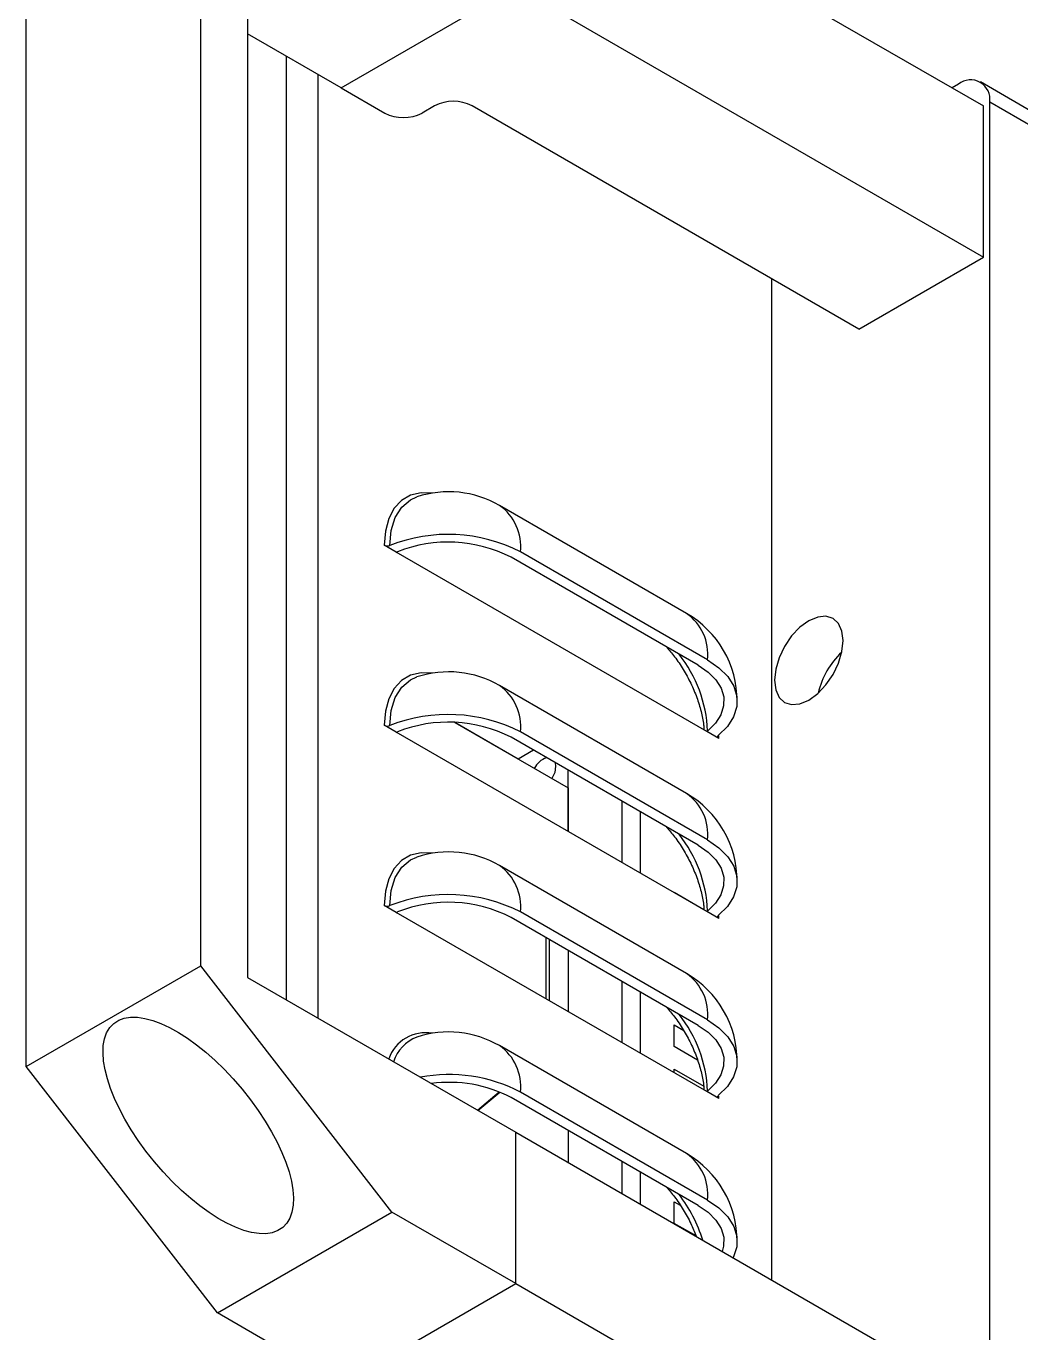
# Model space of a CAD drawing. Header units: millimetres. Extents: x 0 to 210, y 0 to 297.
# Drawn here: x 181.58 to 192.85, y 256.23 to 271.04 of the extents above; entities that cross this region are included whole.
import ezdxf

# ---------------------------------------------------------------- set-up
doc = ezdxf.new("R2010")
doc.units = ezdxf.units.MM

msp = doc.modelspace()

# ---------------------------------------------------------------- linework, layer by layer
at = {"color": 7, "linetype": 'Continuous', "lineweight": 25}
for p, q in [((183.5562, 260.3902), (183.5562, 273.7214)), ((184.0866, 273.2412), (184.0866, 260.2582)), ((187.1271, 273.2006), (192.4304, 270.1391)), ((181.5763, 259.2472), (181.5763, 272.5784)), ((185.1472, 270.3429), (187.1271, 271.4859)), ((187.1271, 271.4859), (192.4304, 268.4243)), ((185.1472, 270.3429), (184.0866, 270.9552)), ((192.1476, 270.3841), (192.0768, 270.3432)), ((193.1047, 270.0006), (192.3976, 270.4088)), ((185.1472, 270.3429), (185.6422, 270.0572)), ((186.2079, 270.1388), (186.0665, 270.0572)), ((191.0162, 267.6079), (186.6321, 270.1388)), ((192.4304, 268.4243), (192.4304, 270.1391)), ((192.5011, 253.7674), (192.5011, 270.1799)), ((193.2082, 269.7717), (192.5011, 270.1799)), ((191.0162, 267.6079), (192.4304, 268.4243)), ((190.0263, 268.1794), (190.0263, 256.8292)), ((189.0635, 264.3847), (186.9422, 265.6093)), ((185.7736, 265.0785), (185.6367, 265.1575)), ((189.2944, 263.046), (185.7736, 265.0785)), ((189.1957, 263.7969), (187.0744, 265.0215)), ((189.3018, 263.8581), (187.1804, 265.0827)), ((189.0635, 262.3433), (186.9422, 263.5679)), ((185.7736, 263.0371), (185.6367, 263.1162)), ((186.437, 263.1478), (187.7211, 262.4066)), ((187.1554, 262.7332), (186.4372, 263.1478)), ((189.2944, 261.0046), (185.7736, 263.0371)), ((189.1957, 261.7555), (187.0744, 262.9802)), ((189.3018, 261.8168), (187.1804, 263.0414)), ((189.4313, 262.9669), (189.2944, 263.046)), ((187.3288, 262.8333), (187.1554, 262.7332)), ((187.1554, 262.7331), (187.1554, 262.7332)), ((187.5748, 262.6913), (187.5797, 262.6515)), ((187.7211, 261.9129), (187.7211, 262.6068)), ((187.7211, 262.4066), (187.7211, 261.9129)), ((188.3292, 262.2558), (188.3292, 261.5618)), ((188.5413, 261.4393), (188.5413, 262.1333)), ((189.0635, 260.3019), (186.9422, 261.5266)), ((188.9232, 261.2227), (189.2611, 261.0275)), ((188.9232, 261.2189), (188.9232, 261.2227)), ((185.7736, 260.9958), (185.6367, 261.0748)), ((189.2944, 258.9633), (185.7736, 260.9958)), ((189.1957, 259.7142), (187.0744, 260.9388)), ((189.3018, 259.7754), (187.1804, 261)), ((189.4313, 260.9256), (189.2944, 261.0046)), ((187.4736, 260.0144), (187.4736, 260.7083)), ((187.509, 259.994), (187.509, 260.6879)), ((187.7211, 260.5655), (187.7211, 259.8715)), ((181.5763, 259.2472), (183.5562, 260.3902)), ((185.7242, 257.598), (183.5562, 260.3902)), ((184.0866, 260.2582), (187.1271, 258.5029)), ((188.3292, 260.2144), (188.3292, 259.5205)), ((188.5413, 259.398), (188.5413, 260.0919)), ((188.9232, 259.7195), (189.0316, 259.6569)), ((188.9232, 259.4745), (188.9232, 259.7195)), ((189.0635, 258.2606), (186.9422, 259.4852)), ((189.1883, 259.3215), (188.9232, 259.4745)), ((183.7443, 256.4551), (181.5763, 259.2472)), ((188.9232, 259.2184), (189.2585, 259.0248)), ((188.9232, 259.1776), (188.9232, 259.2184)), ((186.6922, 258.754), (186.9414, 258.9619)), ((186.6986, 258.7503), (186.9487, 258.9589)), ((189.3018, 257.7341), (187.1804, 258.9587)), ((189.4313, 258.8842), (189.2944, 258.9633)), ((189.1957, 257.6728), (187.0744, 258.8975)), ((187.1271, 256.7881), (187.1271, 258.5029)), ((187.1271, 258.5029), (192.4304, 255.4413)), ((187.7211, 258.5241), (187.7211, 258.16)), ((188.3292, 258.1731), (188.3292, 257.8089)), ((188.5413, 257.6865), (188.5413, 258.0506)), ((188.9232, 257.7152), (188.9924, 257.6753)), ((188.9232, 257.4703), (188.9232, 257.7152)), ((183.7443, 256.4551), (185.7242, 257.598)), ((187.1271, 256.7881), (185.7242, 257.598)), ((189.1718, 257.3268), (188.9232, 257.4703)), ((185.1472, 255.6452), (187.1271, 256.7881)), ((187.1271, 256.7881), (192.4304, 253.7266)), ((185.1472, 255.6452), (183.7443, 256.4551))]:
    msp.add_line(p, q, dxfattribs=at)
at = {"color": 8, "linetype": 'Continuous', "lineweight": 25}
for p, q in [((184.5288, 260.0029), (184.5288, 270.6999)), ((184.8823, 270.4958), (184.8823, 259.7988)), ((189.4313, 262.9669), (189.4309, 262.9958)), ((189.4313, 260.9256), (189.4309, 260.9544)), ((189.4313, 258.8842), (189.4309, 258.9131))]:
    msp.add_line(p, q, dxfattribs=at)
at = {"color": 8, "linetype": 'Continuous', "lineweight": 25, "flags": 128}
for points in [[(186.1824, 265.7483), (186.055, 265.7527), (185.9355, 265.7251), (185.8324, 265.6656), (185.7488, 265.5759), (185.6871, 265.4588), (185.6494, 265.318), (185.6367, 265.1575)], [(185.701, 265.1544), (185.7164, 265.3262), (185.762, 265.4735), (185.8361, 265.5908), (185.9358, 265.6735), (186.0077, 265.7057)], [(186.1824, 263.707), (186.055, 263.7114), (185.9355, 263.6838), (185.8324, 263.6242), (185.7488, 263.5345), (185.6871, 263.4175), (185.6494, 263.2766), (185.6367, 263.1162)], [(185.701, 263.1131), (185.7164, 263.2848), (185.762, 263.4322), (185.8361, 263.5495), (185.9358, 263.6322), (186.0077, 263.6643)], [(186.1824, 261.6656), (186.055, 261.67), (185.9355, 261.6424), (185.8324, 261.5829), (185.7488, 261.4932), (185.6871, 261.3761), (185.6494, 261.2353), (185.6367, 261.0748)], [(185.701, 261.0717), (185.7164, 261.2434), (185.762, 261.3908), (185.8361, 261.5081), (185.9358, 261.5908), (186.0077, 261.623)]]:
    msp.add_lwpolyline(points, dxfattribs=at)
at = {"color": 7, "linetype": 'Continuous', "lineweight": 25, "flags": 128}
for points in [[(190.4504, 263.4027), (190.551, 263.4761), (190.6448, 263.5751), (190.7254, 263.693), (190.7872, 263.8217), (190.826, 263.9524), (190.8393, 264.0763), (190.826, 264.1849), (190.7872, 264.2708), (190.7254, 264.3281), (190.6448, 264.353), (190.551, 264.3437), (190.4504, 264.3009), (190.3497, 264.2275), (190.2559, 264.1285), (190.1754, 264.0106), (190.1136, 263.8819), (190.0747, 263.7512), (190.0615, 263.6273), (190.0747, 263.5187), (190.1136, 263.4328), (190.1754, 263.3755), (190.2559, 263.3506), (190.3497, 263.3599), (190.4504, 263.4027)], [(189.3018, 263.8581), (189.4312, 263.769), (189.5317, 263.6682), (189.6002, 263.5588), (189.6346, 263.4442), (189.6337, 263.3279), (189.5978, 263.2135), (189.5278, 263.1044), (189.4259, 263.0041)], [(189.1957, 263.7969), (189.3082, 263.7194), (189.3956, 263.6317), (189.4552, 263.5366), (189.4851, 263.437), (189.4844, 263.3358), (189.4531, 263.2363), (189.3923, 263.1415), (189.3036, 263.0542)], [(189.4259, 263.0041), (189.4215, 262.9997), (189.4184, 262.995), (189.4169, 262.99), (189.4168, 262.9849), (189.4183, 262.9799), (189.4213, 262.9752), (189.4257, 262.9708), (189.4313, 262.9669)], [(187.5797, 262.6515), (187.5689, 262.5828), (187.5382, 262.5122), (187.5382, 262.5121)], [(189.1957, 261.7555), (189.3082, 261.678), (189.3956, 261.5904), (189.4552, 261.4953), (189.4851, 261.3956), (189.4844, 261.2945), (189.4531, 261.195), (189.3923, 261.1001), (189.3036, 261.0129)], [(189.3018, 261.8168), (189.4312, 261.7276), (189.5317, 261.6268), (189.6002, 261.5175), (189.6346, 261.4029), (189.6337, 261.2866), (189.5978, 261.1721), (189.5278, 261.063), (189.4259, 260.9627)], [(189.4259, 260.9627), (189.4215, 260.9584), (189.4184, 260.9536), (189.4169, 260.9486), (189.4168, 260.9436), (189.4183, 260.9386), (189.4213, 260.9338), (189.4257, 260.9295), (189.4313, 260.9256)], [(189.1957, 259.7142), (189.3082, 259.6367), (189.3956, 259.549), (189.4552, 259.4539), (189.4851, 259.3543), (189.4844, 259.2531), (189.4531, 259.1536), (189.3923, 259.0588), (189.3036, 258.9715)], [(189.3018, 259.7754), (189.4312, 259.6863), (189.5317, 259.5855), (189.6002, 259.4761), (189.6346, 259.3615), (189.6337, 259.2452), (189.5978, 259.1308), (189.5278, 259.0217), (189.4259, 258.9214)], [(189.4259, 258.9214), (189.4215, 258.917), (189.4184, 258.9123), (189.4169, 258.9073), (189.4168, 258.9022), (189.4183, 258.8972), (189.4213, 258.8925), (189.4257, 258.8881), (189.4313, 258.8842)], [(189.1957, 257.6728), (189.3082, 257.5953), (189.3956, 257.5077), (189.4552, 257.4126), (189.4851, 257.3129), (189.4844, 257.2118), (189.469, 257.1509)], [(189.3018, 257.7341), (189.4312, 257.6449), (189.5317, 257.5441), (189.6002, 257.4348), (189.6346, 257.3202), (189.6337, 257.2038), (189.5978, 257.0894), (189.5946, 257.0827)]]:
    msp.add_lwpolyline(points, dxfattribs=at)
at = {"color": 7, "linetype": 'Continuous', "lineweight": 25}
for centre, radius, start, end in [((192.2856, 270.2149), 0.2184, 350.78596, 129.20329), ((185.8543, 270.4666), 0.4611, 242.60967, 297.39033), ((186.42, 269.7294), 0.4611, 62.60967, 117.39033), ((186.3673, 264.6133), 1.15, 60.00269, 108.21876), ((186.3614, 263.4819), 1.7982, 62.90569, 111.54714), ((186.3622, 263.6294), 1.5637, 62.90569, 111.54714), ((185.6723, 265.2271), 0.0782, 242.90569, 291.54714), ((185.6935, 265.3143), 0.249, 288.76848, 292.28156), ((188.4886, 263.3887), 1.15, 0, 60.00269), ((191.4403, 263.2803), 0.9057, 132.85173, 167.15364), ((186.3673, 262.572), 1.15, 60.00269, 108.21876), ((186.3614, 261.4405), 1.7982, 62.90569, 111.54714), ((185.6723, 263.1858), 0.0782, 242.90569, 291.54714), ((186.3622, 261.5881), 1.5637, 62.90569, 111.54714), ((185.6935, 263.2729), 0.249, 288.76848, 292.28156), ((189.388, 262.9502), 0.1339, 129.01775, 134.33077), ((187.5679, 262.5061), 0.2599, 110.93905, 152.13483), ((188.4886, 261.3473), 1.15, 0, 60.00269), ((186.3673, 260.5306), 1.15, 60.00269, 108.21876), ((186.3614, 259.3992), 1.7982, 62.90569, 111.54714), ((185.6723, 261.1444), 0.0782, 242.90569, 291.54714), ((186.3622, 259.5467), 1.5637, 62.90569, 111.54714), ((189.388, 260.9088), 0.1339, 129.01775, 134.33077), ((185.6935, 261.2316), 0.249, 288.76848, 292.28156), ((188.4886, 259.306), 1.15, 0, 60.00269), ((186.3673, 258.4893), 1.15, 60.00269, 108.21876), ((186.3695, 257.3972), 1.7595, 62.55676, 100.58191), ((186.3735, 257.5506), 1.5182, 62.5088, 97.69211), ((189.388, 258.8675), 0.1339, 129.01775, 134.33077), ((188.4886, 257.2646), 1.15, 0, 60.00269)]:
    msp.add_arc(centre, radius, start, end, dxfattribs=at)
at = {"color": 8, "linetype": 'Continuous', "lineweight": 25}
for centre, radius, start, end in [((186.6216, 265.147), 0.5625, 353.43643, 55.25139), ((188.7429, 263.9224), 0.5625, 353.43643, 55.25139), ((187.7941, 262.9843), 1.5111, 2.65279, 38.34757), ((186.6216, 263.1057), 0.5625, 353.43643, 55.25139), ((188.7429, 261.8811), 0.5625, 353.43643, 55.25139), ((187.7941, 260.9429), 1.5111, 2.65279, 38.34757), ((186.6216, 261.0643), 0.5625, 353.43643, 55.25139), ((188.7429, 259.8397), 0.5625, 353.43643, 55.25139), ((187.7941, 258.9016), 1.5111, 2.65279, 38.34757), ((186.1058, 259.1868), 0.4441, 80.0769, 160.60946), ((186.1562, 259.1759), 0.432, 110.10826, 163.04597), ((186.6216, 259.023), 0.5625, 353.43643, 55.25139), ((188.7429, 257.7984), 0.5625, 353.43643, 55.25139), ((187.6533, 256.7833), 1.6695, 17.26172, 37.41859)]:
    msp.add_arc(centre, radius, start, end, dxfattribs=at)
at = {"color": 7, "linetype": 'Continuous', "lineweight": 25}
msp.add_ellipse((183.5278, 258.5804), major_axis=(-0.9579, 1.157), ratio=0.4298644, dxfattribs=at)
for points, knots in [([(188.8371, 264.0039), (188.8681, 263.968), (188.9361, 263.8894), (189.0291, 263.7495), (189.1142, 263.5939), (189.1826, 263.433), (189.2309, 263.2743), (189.2571, 263.1493), (189.2604, 263.0841), (189.2614, 263.065)], [0, 0, 0, 0, 0.1343997, 0.2947156, 0.4554284, 0.6160098, 0.7758468, 0.9344623, 1, 1, 1, 1]), ([(188.8371, 261.9626), (188.8681, 261.9267), (188.9361, 261.848), (189.0291, 261.7082), (189.1142, 261.5525), (189.1826, 261.3916), (189.2309, 261.2329), (189.2569, 261.1093), (189.2602, 261.0453), (189.2611, 261.0275)], [0, 0, 0, 0, 0.1349939, 0.2960187, 0.4574421, 0.6187335, 0.7792772, 0.9385941, 1, 1, 1, 1]), ([(188.8371, 259.9212), (188.8681, 259.8853), (188.9361, 259.8067), (189.0291, 259.6668), (189.1142, 259.5112), (189.1826, 259.3503), (189.2309, 259.1916), (189.2571, 259.0666), (189.2604, 259.0014), (189.2614, 258.9823)], [0, 0, 0, 0, 0.13439967, 0.29471562, 0.45542842, 0.61600982, 0.77584678, 0.93446233, 1, 1, 1, 1]), ([(188.8348, 257.8826), (188.8666, 257.8458), (188.9354, 257.7663), (189.0288, 257.6255), (189.1121, 257.4756), (189.1527, 257.3744), (189.1718, 257.3268)], [0, 0, 0, 0, 0.2290023, 0.4955604, 0.7627784, 1, 1, 1, 1])]:
    msp.add_open_spline(points, degree=3, knots=knots, dxfattribs=at)

doc.saveas('drawing.dxf')
